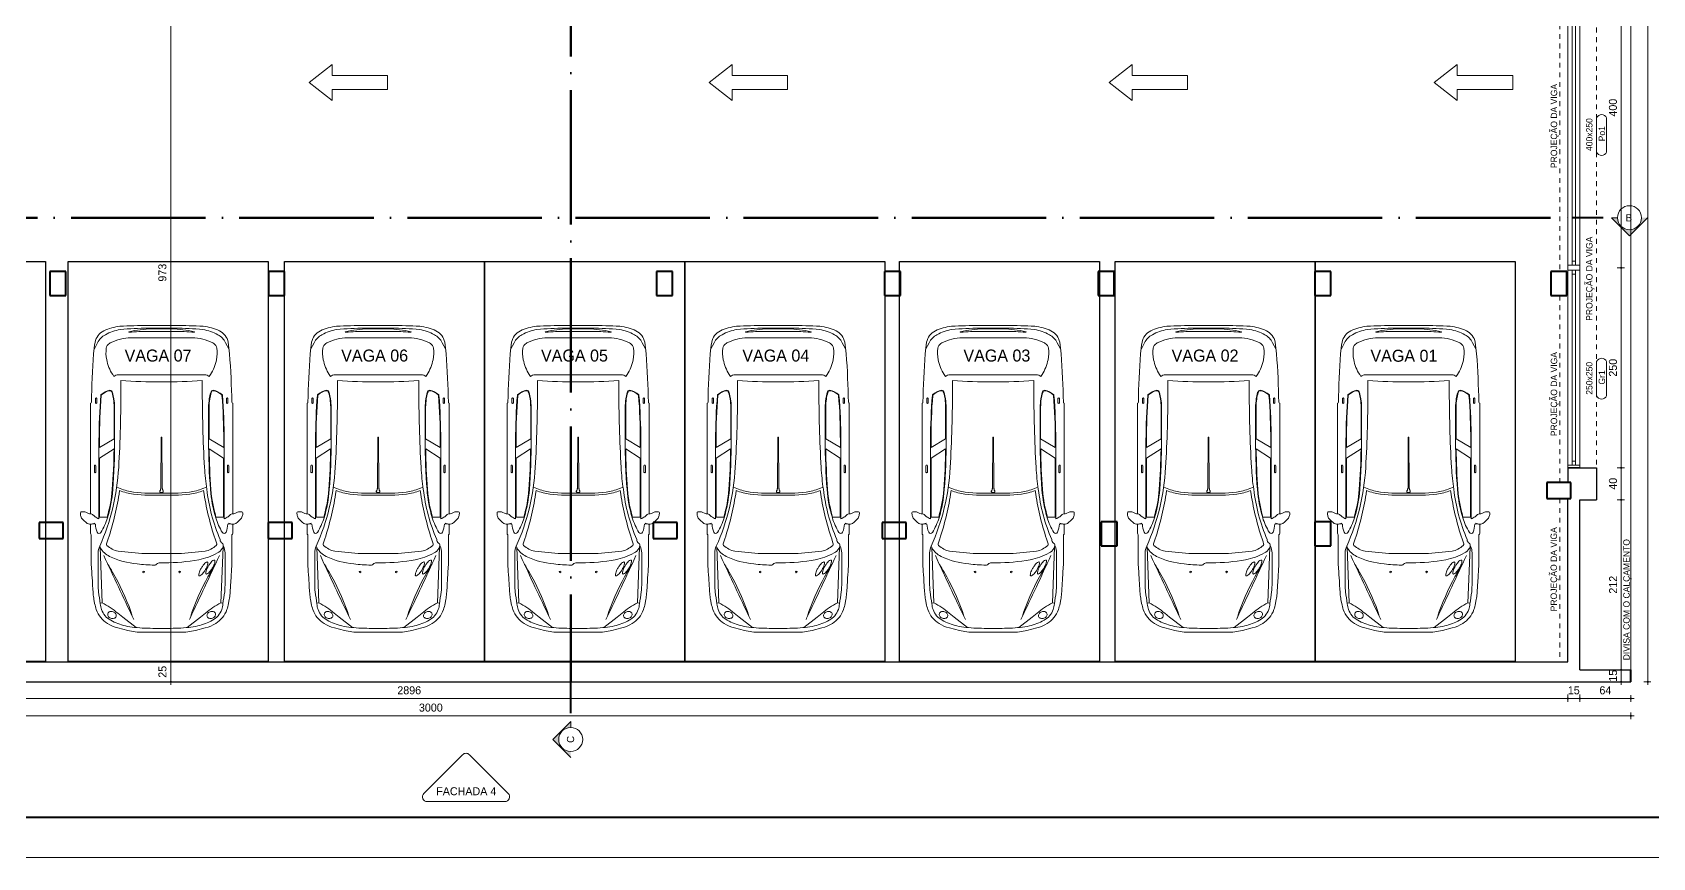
# Model space of a CAD drawing. Header units: millimetres. Extents: x 13204 to 24802, y 21209 to 40694.
# Drawn here: x 14949 to 16974, y 31989 to 33020 of the extents above; entities that cross this region are included whole.
import ezdxf
from ezdxf.enums import TextEntityAlignment as Align

# ---------------------------------------------------------------- set-up
doc = ezdxf.new("R2010")
doc.units = ezdxf.units.MM
for name, pattern in [('ACAD_ISO04W100', [30, 24, -3, 0, -3]), ('ACAD_ISO12W100', [21, 12, -3, 0, -3, 0, -3]), ('CACHE', [0.24, 0.12, -0.12])]:
    doc.linetypes.add(name, pattern=pattern)
for name, color, linetype, lineweight in [('COTAS', 30, 'Continuous', 5), ('ESPECARQ', 2, 'Continuous', 20), ('Esquadrias', 2, 'Continuous', 20), ('Layout', 6, 'Continuous', 15), ('Linha Corte', 7, 'Continuous', 70), ('PAREDE', 1, 'Continuous', 40), ('Paredes', 1, 'Continuous', 40), ('PISO', 5, 'Continuous', 5), ('PROJEÇÃO', 190, 'CACHE', 0), ('TEXTO', 4, 'Continuous', 5), ('Veiculos e pessoas', 245, 'Continuous', 0)]:
    doc.layers.add(name, color=color, linetype=linetype, lineweight=lineweight)
for name, color, linetype in [('EIXO', 1, 'Continuous'), ('HACHURAS', 8, 'Continuous'), ('PISOPEITORIL', 7, 'Continuous')]:
    doc.layers.add(name, color=color, linetype=linetype)
doc.styles.add('LANA', font='stylu.ttf')
doc.styles.add('REGUA60', font='cityb___.ttf', dxfattribs={"width": 1.4})
doc.dimstyles.new('COTA 50', dxfattribs={"dimscale": 0, "dimtxt": 10, "dimasz": 0.5, "dimexe": 1.25, "dimexo": 5, "dimgap": 5, "dimtad": 1, "dimdec": 0, "dimtxsty": 'LANA', "dimblk": 'cota', "dimcen": 2.5, "dimse2": 1, "dimclrd": 256, "dimclre": 256, "dimclrt": 256, "dimaunit": 1, "dimadec": 0, "dimazin": 0, "dimtfac": 1, "dimtdec": 0, "dimtmove": 0, "dimatfit": 3, "dimldrblk": 'DOTSMALL', "dimfxl": 5, "dimfxlon": 1, "dimtzin": 9, "dimlwd": -1, "dimlwe": -1, "dimarcsym": 0})

# ---------------------------------------------------------------- blocks, each defined once
blk = doc.blocks.new('p')
at = {"layer": 'Paredes'}
for p, q in [((0.1, 0.15), (-0.1, 0.15)), ((-0.1, 0.15), (-0.1, -0.15)), ((-0.099, 0.114), (-0.099, 0.114)), ((0.1, -0.15), (0.1, 0.15)), ((-0.1, -0.15), (0.1, -0.15))]:
    blk.add_line(p, q, dxfattribs=at)
blk = doc.blocks.new('P20X30V')
at = {"layer": 'Paredes'}
for p, q in [((0.1, 0.15), (-0.1, 0.15)), ((-0.1, 0.15), (-0.1, -0.15)), ((0.1, -0.15), (0.1, 0.15)), ((-0.1, -0.15), (0.1, -0.15)), ((0.035, -0.15), (0.035, -0.15))]:
    blk.add_line(p, q, dxfattribs=at)
blk = doc.blocks.new('*U67', base_point=(53257.1, 4345.8))
at = {"layer": 'Esquadrias'}
for p, q in [((52860.1, 4345.8), (52857.1, 4345.8)), ((52860.1, 4330.8), (52860.1, 4345.8)), ((53254.1, 4340.3), (52860.1, 4340.3)), ((53254.1, 4336.3), (52860.1, 4336.3)), ((52865.1, 4336.3), (52865.1, 4340.3)), ((53249.1, 4336.3), (53249.1, 4340.3)), ((53254.1, 4345.8), (53257.1, 4345.8)), ((53254.1, 4330.8), (53254.1, 4345.8)), ((52857.1, 4330.8), (52860.1, 4330.8)), ((53257.1, 4330.8), (53254.1, 4330.8))]:
    blk.add_line(p, q, dxfattribs=at)
at = {"layer": 'Esquadrias', "color": 0}
for p, q in [((53254.1, 4345.8), (52860.1, 4345.8)), ((52857.1, 4330.8), (52857.1, 4330.8)), ((53257.1, 4330.8), (52857.1, 4330.8)), ((53257.1, 4330.8), (53257.1, 4330.8))]:
    blk.add_line(p, q, dxfattribs=at)
blk = doc.blocks.new('*U68', base_point=(52439.6, 4330.8))
at = {"layer": 'Esquadrias'}
for p, q in [((52192.6, 4330.8), (52189.6, 4330.8)), ((52189.6, 4315.8), (52192.6, 4315.8)), ((52192.6, 4315.8), (52192.6, 4330.8)), ((52436.6, 4325.3), (52192.6, 4325.3)), ((52436.6, 4321.3), (52192.6, 4321.3)), ((52197.6, 4321.3), (52197.6, 4325.3)), ((52431.6, 4321.3), (52431.6, 4325.3)), ((52436.6, 4330.8), (52439.6, 4330.8)), ((52436.6, 4315.8), (52436.6, 4330.8)), ((52439.6, 4315.8), (52436.6, 4315.8))]:
    blk.add_line(p, q, dxfattribs=at)
at = {"layer": 'Esquadrias', "color": 0}
for p, q in [((52189.6, 4315.8), (52189.6, 4315.8)), ((52439.6, 4315.8), (52189.6, 4315.8)), ((52436.6, 4330.8), (52192.6, 4330.8)), ((52439.6, 4315.8), (52439.6, 4315.8))]:
    blk.add_line(p, q, dxfattribs=at)
blk = doc.blocks.new('Peugeot 206_t')
at = {"layer": 'Veiculos e pessoas', "color": 8}
for points in [[(3835, 1015), (3835, 783, -0.068966), (3813, 592), (3781, 468, -0.08249), (3726, 338, -0.160706), (3553, 198, -0.016622), (3477, 178), (3445, 173, -0.03121), (3372, 161, -0.00992), (3194, 149, 0.004598), (3039, 139, -0.014104), (2957, 135), (2619, 135, -0.206434), (2599, 126), (2484, 126), (2484, 113, -0.153309), (2476, 86, -0.079107), (2408, 16, -0.110295), (2385, 6, -0.092051), (2341, 0, -0.257639), (2329, 10), (2329, 44, -0.107753), (2333, 66), (2351, 100, 0.083497), (2355, 126), (973, 126, 0.359533), (961, 137, -0.014638), (356, 165, -0.0246), (211, 183, -0.243001), (68, 292, -0.08579), (12, 494, -0.009439), (0, 845), (0, 1015), (0, 1184, -0.009439), (12, 1535, -0.08579), (68, 1737, -0.243001), (211, 1846, -0.0246), (356, 1864, -0.014638), (961, 1892, 0.359533), (973, 1903), (2355, 1903, 0.083497), (2351, 1929), (2333, 1963, -0.107753), (2329, 1985), (2329, 2019, -0.257639), (2341, 2029, -0.092051), (2385, 2023, -0.110295), (2408, 2014, -0.079107), (2476, 1943, -0.153309), (2484, 1916), (2484, 1903), (2599, 1903, -0.206434), (2619, 1894), (2957, 1894, -0.014104), (3039, 1891, 0.004598), (3194, 1880, -0.00992), (3372, 1868, -0.03121), (3445, 1856), (3477, 1851, -0.016622), (3553, 1831, -0.160706), (3726, 1691, -0.08249), (3781, 1562), (3813, 1437, -0.068966), (3835, 1247)], [(915, 1842, 1), (915, 1825), (967, 1825, 1.000593), (967, 1842)], [(1833, 1854), (1754, 1854, 1), (1754, 1837), (1833, 1837, 1.000593)], [(2484, 1903, -0.138412), (2470, 1850, 0.138412)], [(156, 1015), (156, 632, 0.058222), (172, 501, 0.061807), (219, 373, 0.120658), (252, 336, 0.121137), (285, 323, 0.081799), (429, 328, 0.093676), (615, 403), (638, 418, -0.181036), (617, 475), (617, 1015), (617, 1554, -0.181036), (638, 1611), (615, 1626, 0.093676), (429, 1701, 0.081799), (285, 1706, 0.121137), (252, 1693, 0.120658), (219, 1656, 0.061807), (172, 1529, 0.058222), (156, 1397)], [(873, 1769, 0.19445), (868, 1766, 0.136059), (817, 1660, 0.272019), (823, 1644, 0.10304), (842, 1634, 0.03003), (920, 1616, 0.038968), (1024, 1608), (1417, 1608), (1527, 1791), (1437, 1791, 0.020123)], [(1544, 1609, 0.015707), (2053, 1631, 0.053543), (2395, 1695), (2395, 1790), (1660, 1790)], [(3588, 1678, 0.105488), (3578, 1661, 0.087567), (3575, 1642, 0.078075), (3579, 1621, 0.078075), (3590, 1601, 0.087567), (3604, 1588, 0.105488), (3622, 1582, 0.122953), (3638, 1583, 0.122953), (3652, 1592, 0.105488), (3661, 1609, 0.087567), (3664, 1628, 0.078075), (3660, 1649, 0.078075), (3649, 1669, 0.087567), (3635, 1682, 0.105488), (3617, 1688, 0.122953), (3601, 1687, 0.122953)], [(76, 1172, -0.018475), (86, 1422, 0.927741), (80, 1423, 0.048784), (43, 1137), (43, 1015), (43, 892, 0.048784), (80, 606, 0.927741), (86, 607, -0.018475), (76, 857), (76, 1015)], [(2036, 1022, -0.043449), (2038, 1024, -0.070964), (2046, 1027, -0.057264), (2055, 1028), (2060, 1028, -0.044747), (2062, 1031, -0.106488), (2068, 1037, -0.130346), (2074, 1038, -0.130346), (2080, 1037, -0.106488), (2085, 1031, -0.084162), (2089, 1024, -0.073162), (2090, 1015, -0.073162), (2089, 1006, -0.084162), (2085, 999, -0.106488), (2080, 994, -0.130346), (2074, 993, -0.130346), (2068, 994, -0.106488), (2062, 999, -0.025536), (2061, 1001), (2055, 1001, -0.057264), (2046, 1002, -0.070964), (2038, 1005, -0.043449), (2036, 1007), (1396, 1010), (1396, 1019)], [(1437, 238, -0.020123), (873, 260, -0.19445), (868, 263, -0.136059), (817, 369, -0.272019), (823, 385, -0.10304), (842, 395, -0.03003), (920, 413, -0.038968), (1024, 421), (1417, 421), (1527, 238)], [(1544, 420, -0.015707), (2053, 398, -0.053543), (2395, 335), (2395, 240), (1660, 240)], [(3034, 381, 0.02827), (3068, 404, 0.038638), (3091, 425, 0.079428), (3107, 447, 0.251677), (3106, 457, 0.251677), (3098, 461, 0.079428), (3071, 458, 0.038638), (3042, 448, 0.02827), (3006, 428, 0.02827), (2972, 405, 0.038638), (2949, 385, 0.079428), (2934, 362, 0.251677), (2934, 353, 0.251677), (2942, 348, 0.079428), (2969, 351, 0.038638), (2998, 362, 0.02827)], [(3122, 550, 0.079428), (3095, 546, 0.038638), (3066, 536, 0.02827), (3030, 516, 0.02827), (2996, 493, 0.038638), (2973, 473, 0.079428), (2958, 450, 0.251677), (2958, 441, 0.251677), (2966, 436, 0.079428), (2993, 440, 0.038638), (3022, 450, 0.02827), (3058, 469, 0.02827), (3092, 493, 0.038638), (3115, 513, 0.079428), (3130, 536, 0.251677), (3130, 545, 0.251677)], [(3617, 341, 0.105488), (3635, 347, 0.087567), (3649, 360, 0.078075), (3660, 380, 0.078075), (3664, 401, 0.087567), (3661, 420, 0.105488), (3652, 437, 0.122953), (3638, 446, 0.122953), (3622, 447, 0.105488), (3604, 441, 0.087567), (3590, 428, 0.078075), (3579, 408, 0.078075), (3575, 387, 0.087567), (3578, 368, 0.105488), (3588, 351, 0.122953), (3601, 342, 0.122953)], [(967, 187, 1.000593), (967, 204), (915, 204, 1), (915, 187)], [(1833, 175, 1.000593), (1833, 192), (1754, 192, 1), (1754, 175)]]:
    blk.add_lwpolyline(points, format="xyb", close=True, dxfattribs=at)
for points in [[(35, 1183, -0.025669), (53, 1531, -0.089805), (117, 1717, -0.171161), (217, 1814), (301, 1859)], [(2355, 1903), (2356, 1896, 0.134154), (2363, 1877), (2384, 1855, -0.053047), (2391, 1846, -0.069977), (2417, 1797), (1437, 1797, 0.020123), (872, 1774, 0.19445), (864, 1770, 0.136059), (811, 1661, 0.272019), (819, 1640, 0.10304), (841, 1628, 0.03003), (919, 1611, 0.038971), (1024, 1602), (1440, 1602, 0.018912), (2053, 1625, 0.054776), (2405, 1691, 0.064287), (2588, 1774, 0.609791), (2585, 1820, 0.090545), (2484, 1842), (2482, 1880)], [(2761, 241, 0.11719), (2843, 221), (3249, 221, -0.001256), (3330, 226, -0.007749), (3480, 248, 0.039671), (3551, 263, 0.181632), (3685, 378, 0.066062), (3756, 562, 0.037571), (3775, 676, 0.021986), (3787, 936), (3787, 1015), (3787, 1093, 0.021986), (3775, 1353, 0.037571), (3756, 1467, 0.066062), (3685, 1651, 0.181632), (3551, 1766, 0.039671), (3480, 1781, -0.007749), (3330, 1803, -0.001256), (3249, 1808), (2843, 1808, 0.11719), (2761, 1788), (2783, 1777, -0.156271), (2887, 1666, -0.087452), (2982, 1319, -0.012514), (2997, 1106, -0.192447), (2991, 1087, 0.085905), (2967, 1046), (2967, 976, -0.044197), (2929, 551, -0.084683), (2844, 316, -0.113887), (2790, 256, -0.186538), (2744, 245, -0.21478), (2722, 259, 0.251145), (2678, 282, 0.073358), (2046, 450, 0.023957), (1777, 478, 0.014698), (771, 506), (689, 506, 0.018043), (707, 1007), (707, 1015), (707, 1022, 0.018043), (689, 1523), (771, 1523, 0.014698), (1777, 1551, 0.09029), (2761, 1788)], [(2064, 490, 0.057587), (2108, 662), (2122, 805), (2122, 1015), (2122, 1224), (2108, 1367, 0.057587), (2064, 1539), (2110, 1546, 0.044637), (2706, 1695), (2729, 1703, -0.299124), (2750, 1697, -0.117914), (2824, 1558), (2850, 1263), (2850, 1015), (2850, 766), (2824, 471, -0.117914), (2750, 332, -0.299124), (2729, 326), (2706, 334, 0.044637), (2110, 483), (2064, 490)], [(3676, 1362), (3659, 1370, 0.002273), (2876, 1737)], [(2987, 1685, 0.005072), (3084, 1628, 0.045863), (3576, 1398), (3636, 1381)], [(3466, 1756, 0.045576), (3597, 1563), (3648, 1501), (3777, 1334)], [(2022, 1575), (2040, 1531, -0.055312), (2083, 1364), (2096, 1223), (2096, 1015), (2096, 806), (2083, 665, -0.055312), (2040, 498), (2022, 454)], [(35, 846, 0.025669), (53, 498, 0.089805), (117, 312, 0.171161), (217, 215), (301, 170)], [(2876, 292, 0.002273), (3659, 659), (3676, 667)], [(3636, 648), (3576, 631, 0.045863), (3084, 401, 0.005072), (2987, 344)], [(3777, 695), (3648, 528), (3597, 466, 0.045576), (3466, 273)], [(2355, 126), (2356, 133, -0.134154), (2363, 152), (2384, 174, 0.053047), (2391, 183, 0.069977), (2417, 232), (1437, 232, -0.020123), (872, 255, -0.19445), (864, 259, -0.136059), (811, 368, -0.272019), (819, 390, -0.10304), (841, 401, -0.03003), (919, 418, -0.038971), (1024, 427), (1440, 427, -0.018912), (2053, 404, -0.054776), (2405, 338, -0.064287), (2588, 255, -0.609791), (2585, 209, -0.090545), (2484, 187), (2482, 149)], [(2484, 126, 0.138412), (2470, 179)]]:
    blk.add_lwpolyline(points, format="xyb", dxfattribs=at)
for points in [[(2772, 1782), (3466, 1756), (3470, 1783)], [(35, 1184), (35, 1107), (35, 1015), (35, 845)], [(2772, 247), (3466, 273), (3470, 246)]]:
    blk.add_lwpolyline(points, dxfattribs=at)
for centre in [(3082, 1240), (3082, 789)]:
    blk.add_circle(centre, 10.3, dxfattribs=at)
blk = doc.blocks.new('INDESQ2')
at = {"color": 0, "linetype": 'ByBlock'}
for p, q in [((4.32, 2.96), (-4.32, 2.96)), ((-4.32, 0.44), (4.32, 0.44))]:
    blk.add_line(p, q, dxfattribs=at)
at = {"color": 0}
for centre, start, end in [((-3.67, 1.7), 117.3654, 242.6346), ((3.67, 1.7), 297.3654, 62.6346)]:
    blk.add_arc(centre, 1.42, start, end, dxfattribs=at)
at = {"style": 'REGUA60', "width": 1.4, "flags": 9}
blk.add_attdef('LOCAL', text='', height=1.5, dxfattribs=at).set_placement((-0.08, -4.35), align=Align.CENTER)
at = {"layer": 'ESPECARQ', "color": 0, "style": 'REGUA60'}
for tag, width, p in [('COD', 1.1, (-0.08, 0.95)), ('DIM', 1.4, (-0.08, -2.17))]:
    blk.add_attdef(tag, text='', height=1.5, dxfattribs=dict(at, width=width)).set_placement(p, align=Align.CENTER)
blk = doc.blocks.new('Setaxr01')
at = {"layer": 'PISO'}
for p, q in [((1962.5, 0), (1387.5, 450)), ((1387.5, 450), (1387.5, 175)), ((1387.5, 175), (0, 175)), ((0, 175), (0, -175)), ((1962.5, 0), (1387.5, -450)), ((1387.5, -175), (0, -175)), ((1387.5, -450), (1387.5, -175))]:
    blk.add_line(p, q, dxfattribs=at)
blk = doc.blocks.new('cota')
at = {"layer": 'COTAS'}
blk.add_hatch(color=256, dxfattribs=at).paths.add_polyline_path([(-1.6, 0, 1), (1.6, 0, 1)])
for points in [[(-1.6, 0), (-8, 0)], [(0, 1.6), (0, 8)], [(8, 0), (1.6, 0)], [(0, -8), (0, -1.6)]]:
    blk.add_lwpolyline(points, dxfattribs=at)
blk.add_circle((0, 0), 1.6, dxfattribs=at)
blk = doc.blocks.new('*D369')
at = {"layer": 'COTAS', "transparency": 16777216}
for p, q in [((15122.3, 32208.9), (15122.3, 32232.9)), ((15122.3, 32208.4), (15123.5, 32208.4))]:
    blk.add_line(p, q, dxfattribs=at)
at = {"layer": 'Defpoints', "color": 0, "transparency": 16777216}
for p in [(15122.3, 32233.4), (15122.3, 32233.4), (15122.3, 32208.4)]:
    blk.add_point(p, dxfattribs=at)
at = {"layer": 'COTAS', "transparency": 16777216, "xscale": 0.5, "yscale": 0.5, "zscale": 0.5}
for p, rotation in [((15122.3, 32233.4), 90), ((15122.3, 32208.4), 270)]:
    blk.add_blockref('cota', p, dxfattribs=dict(at, rotation=rotation))
at = {"layer": 'COTAS', "transparency": 16777216, "insert": (15112, 32220.9), "char_height": 10, "attachment_point": 5, "rotation": 90, "style": 'LANA'}
blk.add_mtext('25', dxfattribs=at)
blk = doc.blocks.new('_DotSmall')
at = {"layer": 'PAREDE', "color": 0, "const_width": 0.5}
blk.add_lwpolyline([(-0.0625, 0, 1), (0.0625, 0, 1)], format="xyb", close=True, dxfattribs=at)
blk = doc.blocks.new('*D370')
at = {"layer": 'COTAS', "transparency": 16777216}
for p, q in [((15122.3, 32233.9), (15122.3, 33205.4)), ((15122.3, 32233.4), (15123.5, 32233.4))]:
    blk.add_line(p, q, dxfattribs=at)
at = {"layer": 'Defpoints', "color": 0, "transparency": 16777216}
for p in [(15122.3, 33205.9), (15194.3, 33205.9), (15122.3, 32233.4)]:
    blk.add_point(p, dxfattribs=at)
at = {"layer": 'COTAS', "transparency": 16777216, "xscale": 0.5, "yscale": 0.5, "zscale": 0.5}
for p, rotation in [((15122.3, 33205.9), 90), ((15122.3, 32233.4), 270)]:
    blk.add_blockref('cota', p, dxfattribs=dict(at, rotation=rotation))
at = {"layer": 'COTAS', "transparency": 16777216, "insert": (15111.9, 32719.7), "char_height": 10, "attachment_point": 5, "rotation": 90, "style": 'LANA'}
blk.add_mtext('973', dxfattribs=at)
blk = doc.blocks.new('*D392')
at = {"layer": 'COTAS', "transparency": 16777216}
for p, q in [((16930.2, 33125.9), (16936.4, 33125.9)), ((16935.2, 33125.4), (16935.2, 32726.4))]:
    blk.add_line(p, q, dxfattribs=at)
at = {"layer": 'Defpoints', "color": 0, "transparency": 16777216}
for p in [(16901.4, 33125.9), (16883.4, 32725.9), (16935.2, 32725.9)]:
    blk.add_point(p, dxfattribs=at)
at = {"layer": 'COTAS', "transparency": 16777216, "xscale": 0.5, "yscale": 0.5, "zscale": 0.5}
for p, rotation in [((16935.2, 33125.9), 90), ((16935.2, 32725.9), 270)]:
    blk.add_blockref('cota', p, dxfattribs=dict(at, rotation=rotation))
at = {"layer": 'COTAS', "transparency": 16777216, "insert": (16924.9, 32925.9), "char_height": 10, "attachment_point": 5, "rotation": 90, "style": 'LANA'}
blk.add_mtext('400', dxfattribs=at)
blk = doc.blocks.new('*D393')
at = {"layer": 'COTAS', "transparency": 16777216}
for p, q in [((16930.2, 32725.9), (16936.4, 32725.9)), ((16935.2, 32725.4), (16935.2, 32476.4))]:
    blk.add_line(p, q, dxfattribs=at)
at = {"layer": 'Defpoints', "color": 0, "transparency": 16777216}
for p in [(16883.4, 32725.9), (16904.4, 32475.9), (16935.2, 32475.9)]:
    blk.add_point(p, dxfattribs=at)
at = {"layer": 'COTAS', "transparency": 16777216, "xscale": 0.5, "yscale": 0.5, "zscale": 0.5}
for p, rotation in [((16935.2, 32725.9), 90), ((16935.2, 32475.9), 270)]:
    blk.add_blockref('cota', p, dxfattribs=dict(at, rotation=rotation))
at = {"layer": 'COTAS', "transparency": 16777216, "insert": (16924.9, 32600.9), "char_height": 10, "attachment_point": 5, "rotation": 90, "style": 'LANA'}
blk.add_mtext('250', dxfattribs=at)
blk = doc.blocks.new('*D394')
at = {"layer": 'COTAS', "transparency": 16777216}
for p, q in [((16930.2, 32475.9), (16936.4, 32475.9)), ((16935.2, 32475.4), (16935.2, 32436.4))]:
    blk.add_line(p, q, dxfattribs=at)
at = {"layer": 'Defpoints', "color": 0, "transparency": 16777216}
for p in [(16904.4, 32475.9), (16904.4, 32435.9), (16935.2, 32435.9)]:
    blk.add_point(p, dxfattribs=at)
at = {"layer": 'COTAS', "transparency": 16777216, "xscale": 0.5, "yscale": 0.5, "zscale": 0.5}
for p, rotation in [((16935.2, 32475.9), 90), ((16935.2, 32435.9), 270)]:
    blk.add_blockref('cota', p, dxfattribs=dict(at, rotation=rotation))
at = {"layer": 'COTAS', "transparency": 16777216, "insert": (16924.9, 32455.9), "char_height": 10, "attachment_point": 5, "rotation": 90, "style": 'LANA'}
blk.add_mtext('40', dxfattribs=at)
blk = doc.blocks.new('*D395')
at = {"layer": 'COTAS', "transparency": 16777216}
for p, q in [((16930.2, 32435.9), (16936.4, 32435.9)), ((16935.2, 32435.4), (16935.2, 32223.9))]:
    blk.add_line(p, q, dxfattribs=at)
at = {"layer": 'Defpoints', "color": 0, "transparency": 16777216}
for p in [(16904.4, 32435.9), (16883.4, 32223.4), (16935.2, 32223.4)]:
    blk.add_point(p, dxfattribs=at)
at = {"layer": 'COTAS', "transparency": 16777216, "xscale": 0.5, "yscale": 0.5, "zscale": 0.5}
for p, rotation in [((16935.2, 32435.9), 90), ((16935.2, 32223.4), 270)]:
    blk.add_blockref('cota', p, dxfattribs=dict(at, rotation=rotation))
at = {"layer": 'COTAS', "transparency": 16777216, "insert": (16925.1, 32329.7), "char_height": 10, "attachment_point": 5, "rotation": 90, "style": 'LANA'}
blk.add_mtext('212', dxfattribs=at)
blk = doc.blocks.new('*D396')
at = {"layer": 'COTAS', "transparency": 16777216}
for p, q in [((16930.2, 32223.4), (16936.4, 32223.4)), ((16935.2, 32222.9), (16935.2, 32208.9))]:
    blk.add_line(p, q, dxfattribs=at)
at = {"layer": 'Defpoints', "color": 0, "transparency": 16777216}
for p in [(16883.4, 32223.4), (16935.2, 32208.4), (16935.2, 32208.4)]:
    blk.add_point(p, dxfattribs=at)
at = {"layer": 'COTAS', "transparency": 16777216, "xscale": 0.5, "yscale": 0.5, "zscale": 0.5}
for p, rotation in [((16935.2, 32223.4), 90), ((16935.2, 32208.4), 270)]:
    blk.add_blockref('cota', p, dxfattribs=dict(at, rotation=rotation))
at = {"layer": 'COTAS', "transparency": 16777216, "insert": (16925, 32215.9), "char_height": 10, "attachment_point": 5, "rotation": 90, "style": 'LANA'}
blk.add_mtext('15', dxfattribs=at)
blk = doc.blocks.new('*D403')
at = {"layer": 'COTAS', "transparency": 16777216}
for p, q in [((13972.4, 32192.5), (13972.4, 32186.2)), ((13972.9, 32187.5), (16867.9, 32187.5))]:
    blk.add_line(p, q, dxfattribs=at)
at = {"layer": 'Defpoints', "color": 0, "transparency": 16777216}
for p in [(13972.4, 32233.4), (16868.4, 32233.4), (16868.4, 32187.5)]:
    blk.add_point(p, dxfattribs=at)
at = {"layer": 'COTAS', "transparency": 16777216, "xscale": 0.5, "yscale": 0.5, "zscale": 0.5, "rotation": 180}
blk.add_blockref('cota', (13972.4, 32187.5), dxfattribs=at)
at = {"layer": 'COTAS', "transparency": 16777216, "xscale": 0.5, "yscale": 0.5, "zscale": 0.5}
blk.add_blockref('cota', (16868.4, 32187.5), dxfattribs=at)
at = {"layer": 'COTAS', "transparency": 16777216, "insert": (15420.4, 32197.7), "char_height": 10, "attachment_point": 5, "style": 'LANA'}
blk.add_mtext('2896', dxfattribs=at)
blk = doc.blocks.new('*D404')
at = {"layer": 'COTAS', "transparency": 16777216}
for p, q in [((16868.4, 32192.5), (16868.4, 32186.2)), ((16868.9, 32187.5), (16882.9, 32187.5))]:
    blk.add_line(p, q, dxfattribs=at)
at = {"layer": 'Defpoints', "color": 0, "transparency": 16777216}
for p in [(16868.4, 32233.4), (16883.4, 32223.4), (16883.4, 32187.5)]:
    blk.add_point(p, dxfattribs=at)
at = {"layer": 'COTAS', "transparency": 16777216, "xscale": 0.5, "yscale": 0.5, "zscale": 0.5, "rotation": 180}
blk.add_blockref('cota', (16868.4, 32187.5), dxfattribs=at)
at = {"layer": 'COTAS', "transparency": 16777216, "xscale": 0.5, "yscale": 0.5, "zscale": 0.5}
blk.add_blockref('cota', (16883.4, 32187.5), dxfattribs=at)
at = {"layer": 'COTAS', "transparency": 16777216, "insert": (16875.9, 32197.7), "char_height": 10, "attachment_point": 5, "style": 'LANA'}
blk.add_mtext('15', dxfattribs=at)
blk = doc.blocks.new('*D405')
at = {"layer": 'COTAS', "transparency": 16777216}
for p, q in [((16883.4, 32192.5), (16883.4, 32186.2)), ((16883.9, 32187.5), (16946.9, 32187.5))]:
    blk.add_line(p, q, dxfattribs=at)
at = {"layer": 'Defpoints', "color": 0, "transparency": 16777216}
for p in [(16883.4, 32223.4), (16947.4, 32208.4), (16947.4, 32187.5)]:
    blk.add_point(p, dxfattribs=at)
at = {"layer": 'COTAS', "transparency": 16777216, "xscale": 0.5, "yscale": 0.5, "zscale": 0.5, "rotation": 180}
blk.add_blockref('cota', (16883.4, 32187.5), dxfattribs=at)
at = {"layer": 'COTAS', "transparency": 16777216, "xscale": 0.5, "yscale": 0.5, "zscale": 0.5}
blk.add_blockref('cota', (16947.4, 32187.5), dxfattribs=at)
at = {"layer": 'COTAS', "transparency": 16777216, "insert": (16915.4, 32197.7), "char_height": 10, "attachment_point": 5, "style": 'LANA'}
blk.add_mtext('64', dxfattribs=at)
blk = doc.blocks.new('*D406')
at = {"layer": 'COTAS', "transparency": 16777216}
for p, q in [((13947.4, 32170.9), (13947.4, 32164.7)), ((13947.9, 32165.9), (16946.9, 32165.9))]:
    blk.add_line(p, q, dxfattribs=at)
at = {"layer": 'Defpoints', "color": 0, "transparency": 16777216}
for p in [(13947.4, 32208.4), (16947.4, 32208.4), (16947.4, 32165.9)]:
    blk.add_point(p, dxfattribs=at)
at = {"layer": 'COTAS', "transparency": 16777216, "xscale": 0.5, "yscale": 0.5, "zscale": 0.5, "rotation": 180}
blk.add_blockref('cota', (13947.4, 32165.9), dxfattribs=at)
at = {"layer": 'COTAS', "transparency": 16777216, "xscale": 0.5, "yscale": 0.5, "zscale": 0.5}
blk.add_blockref('cota', (16947.4, 32165.9), dxfattribs=at)
at = {"layer": 'COTAS', "transparency": 16777216, "insert": (15447.4, 32176.1), "char_height": 10, "attachment_point": 5, "style": 'LANA'}
blk.add_mtext('3000', dxfattribs=at)
blk = doc.blocks.new('*D407')
at = {"layer": 'COTAS', "transparency": 16777216}
for p, q in [((16968.4, 32208.9), (16968.4, 34207.9)), ((16963.4, 32208.4), (16969.6, 32208.4))]:
    blk.add_line(p, q, dxfattribs=at)
at = {"layer": 'Defpoints', "color": 0, "transparency": 16777216}
for p in [(16947.4, 34208.4), (16968.4, 34208.4), (16947.4, 32208.4)]:
    blk.add_point(p, dxfattribs=at)
at = {"layer": 'COTAS', "transparency": 16777216, "xscale": 0.5, "yscale": 0.5, "zscale": 0.5}
for p, rotation in [((16968.4, 34208.4), 90), ((16968.4, 32208.4), 270)]:
    blk.add_blockref('cota', p, dxfattribs=dict(at, rotation=rotation))
at = {"layer": 'COTAS', "transparency": 16777216, "insert": (16958.2, 33208.4), "char_height": 10, "attachment_point": 5, "rotation": 90, "style": 'LANA'}
blk.add_mtext('2000', dxfattribs=at)

msp = doc.modelspace()

# ---------------------------------------------------------------- hatches: boundary and pattern name
at = {"layer": 'TEXTO'}
for points in [[(16960.52, 32788.41), (16968.02, 32788.41), (16945.52, 32765.91), (16923.02, 32788.41), (16930.52, 32788.41, 1)], [(15622.23, 32121.31), (15622.23, 32113.81), (15599.73, 32136.31), (15622.23, 32158.81), (15622.23, 32151.31, 1)]]:
    msp.add_hatch(color=256, dxfattribs=at).paths.add_polyline_path(points)

# ---------------------------------------------------------------- linework, layer by layer
at = {"layer": 'EIXO', "color": 1}
for p, q in [((16868.4, 32475.94), (16904.4, 32475.94)), ((16868.4, 32475.94), (16868.4, 32457.44)), ((16883.4, 32475.94), (16868.4, 32475.94)), ((16904.4, 32475.94), (16904.4, 32435.94)), ((16883.4, 32223.44), (16883.4, 32435.94)), ((16883.4, 32435.94), (16904.4, 32435.94))]:
    msp.add_line(p, q, dxfattribs=at)
for points in [[(16947.4, 34193.44), (16947.4, 34208.44), (13947.4, 34208.44), (13947.4, 32208.44), (16947.4, 32208.44), (16947.4, 32223.44)], [(14022.4, 33963.94), (13972.4, 33963.94), (13972.4, 32233.44), (16868.4, 32233.44), (16868.4, 32233.44)], [(16868.4, 32233.44), (16868.4, 32233.44), (16868.4, 32437.44)], [(16883.4, 32223.44), (16947.4, 32223.44)]]:
    msp.add_lwpolyline(points, dxfattribs=at)
at = {"layer": 'HACHURAS'}
for points in [[(14715.95, 32233.68), (14715.95, 32733.68), (14965.95, 32733.68), (14965.95, 32233.68)], [(14994.01, 32233.68), (14994.01, 32733.68), (15244.01, 32733.68), (15244.01, 32233.68)], [(15264.69, 32233.68), (15264.69, 32733.68), (15514.69, 32733.68), (15514.69, 32233.68)], [(15514.69, 32233.68), (15514.69, 32733.68), (15764.69, 32733.68), (15764.69, 32233.68)], [(15764.69, 32233.68), (15764.69, 32733.68), (16014.69, 32733.68), (16014.69, 32233.68)], [(16033.32, 32233.68), (16033.32, 32733.68), (16283.32, 32733.68), (16283.32, 32233.68)], [(16302.58, 32233.68), (16302.58, 32733.68), (16552.58, 32733.68), (16552.58, 32233.68)], [(16552.58, 32233.68), (16552.58, 32733.68), (16802.58, 32733.68), (16802.58, 32233.68)]]:
    msp.add_lwpolyline(points, close=True, dxfattribs=at)
at = {"layer": 'Linha Corte', "linetype": 'ACAD_ISO04W100', "ltscale": 7}
for p, q in [((15622.23, 34208.44), (15622.23, 32208.44)), ((13947.4, 32788.41), (16873.4, 32788.41))]:
    msp.add_line(p, q, dxfattribs=at)
at = {"layer": 'PAREDE'}
msp.add_line((16947.4, 32208.44), (16947.4, 32223.44), dxfattribs=at)
at = {"layer": 'Paredes'}
msp.add_line((21256.85, 32038.68), (13751.76, 32038.68), dxfattribs=at)
at = {"layer": 'PISO'}
msp.add_line((16947.4, 34193.44), (16947.4, 32223.44), dxfattribs=at)
at = {"layer": 'PROJEÇÃO', "ltscale": 50}
for p, q in [((16904.4, 33205.94), (16904.4, 32475.94)), ((16858.4, 33125.94), (16858.4, 32721.03)), ((16858.4, 32691.03), (16858.4, 32457.44)), ((16858.4, 32437.44), (16858.4, 32233.44))]:
    msp.add_line(p, q, dxfattribs=at)
at = {"layer": 'TEXTO'}
for p, q in [((16923.02, 32788.41), (16945.52, 32765.91)), ((16930.52, 32788.41), (16923.02, 32788.41)), ((16968.02, 32788.41), (16945.52, 32765.91)), ((15622.23, 32158.81), (15599.73, 32136.31)), ((15622.23, 32151.31), (15622.23, 32158.81)), ((15622.23, 32113.81), (15599.73, 32136.31)), ((21305.52, 31988.7), (13703.08, 31988.7))]:
    msp.add_line(p, q, dxfattribs=at)
at = {"layer": 'TEXTO', "linetype": 'ACAD_ISO12W100', "ltscale": 0.15, "const_width": 2.5}
for points in [[(16913.01, 32788.41), (16873.4, 32788.41)], [(15622.23, 32168.83), (15622.23, 32208.44)]]:
    msp.add_lwpolyline(points, dxfattribs=at)
at = {"layer": 'TEXTO'}
msp.add_lwpolyline([(15442.93, 32058.66, -0.6681786), (15438.71, 32068.84), (15487.17, 32117.3, -0.4142136), (15495.6, 32117.3), (15544.06, 32068.84, -0.6681786), (15539.84, 32058.66)], format="xyb", close=True, dxfattribs=at)
for centre in [(16945.52, 32788.41), (15622.23, 32136.31)]:
    msp.add_circle(centre, 15, dxfattribs=at)
for points in [[(16923.02, 32788.41), (16923.02, 32788.41), (16923.02, 32788.41), (16945.52, 32765.91)], [(15622.23, 32158.81), (15622.23, 32158.81), (15622.23, 32158.81), (15599.73, 32136.31)]]:
    msp.add_solid(points, dxfattribs=at)

# ---------------------------------------------------------------- block references
at = {"layer": 'Esquadrias', "color": 5, "yscale": -1}
for name, p, rotation in [('*U67', (16868.4, 32725.94), 270), ('*U68', (16883.4, 32725.94), 90)]:
    msp.add_blockref(name, p, dxfattribs=dict(at, rotation=rotation))
at = {"layer": 'Layout', "color": 8, "xscale": 0.0499999999992724, "yscale": 0.0499999999992724, "zscale": 0.0499999999992724, "rotation": 180}
for p in [(15393.27, 32957.55), (15893.27, 32957.55), (16393.27, 32957.55), (16799.73, 32957.55)]:
    msp.add_blockref('Setaxr01', p, dxfattribs=at)
at = {"layer": 'PISOPEITORIL', "xscale": 100, "yscale": 100, "zscale": 100}
for name, p in [('p', (14981.19, 32706.03)), ('p', (15254.66, 32706.03)), ('p', (15739.64, 32706.03)), ('p', (16024.47, 32706.03)), ('p', (16291.57, 32706.03)), ('p', (16562.07, 32706.03)), ('p', (16857.25, 32706.03)), ('P20X30V', (16295.35, 32393.44)), ('p', (16562.07, 32393.4))]:
    msp.add_blockref(name, p, dxfattribs=at)
at = {"layer": 'PISOPEITORIL', "xscale": 100, "yscale": 100, "zscale": 100, "rotation": 90}
for p in [(16857.35, 32447.44), (14972.9, 32397.44), (15258.9, 32397.44), (15740.35, 32397.44), (16026.35, 32397.44)]:
    msp.add_blockref('P20X30V', p, dxfattribs=at)
at = {"layer": 'TEXTO'}
ref = msp.add_blockref('INDESQ2', (16902.21, 32891.77), dxfattribs=dict(at, xscale=4.999999999999704, yscale=4.999999999999704, zscale=4.999999999999704, rotation=269.9933850202379))
ref.add_attrib('COD', 'Po1', dxfattribs={"layer": 'ESPECARQ', "color": 0, "height": 8, "rotation": 89.99339, "style": 'LANA'}).set_placement((16914.99, 32893.36), align=Align.CENTER)
ref.add_attrib('DIM', '400x250', dxfattribs={"layer": 'ESPECARQ', "color": 0, "height": 8, "rotation": 89.99339, "style": 'LANA'}).set_placement((16899.26, 32892.25), align=Align.CENTER)
ref = msp.add_blockref('INDESQ2', (16902.21, 32587.22), dxfattribs=dict(at, xscale=4.999999999999704, yscale=4.999999999999704, zscale=4.999999999999704, rotation=269.9933850202379))
ref.add_attrib('COD', 'Gr1', dxfattribs={"layer": 'ESPECARQ', "color": 0, "height": 8, "rotation": 89.99339, "style": 'LANA'}).set_placement((16914.99, 32588.81), align=Align.CENTER)
ref.add_attrib('DIM', '250x250', dxfattribs={"layer": 'ESPECARQ', "color": 0, "height": 8, "rotation": 89.99339, "style": 'LANA'}).set_placement((16899.26, 32587.7), align=Align.CENTER)
at = {"layer": 'Veiculos e pessoas', "color": 8, "xscale": -0.09999999999854481, "yscale": 0.09999999999854481, "zscale": 0.1, "rotation": 90}
for p in [(15212.35, 32653.85), (15483.03, 32653.85), (15733.03, 32653.85), (15983.03, 32653.85), (16251.66, 32653.85), (16520.92, 32653.85), (16770.92, 32653.85)]:
    msp.add_blockref('Peugeot 206_t', p, dxfattribs=at)

# ---------------------------------------------------------------- texts
at = {"layer": 'TEXTO', "style": 'LANA'}
msp.add_text('B', height=9, dxfattribs=at).set_placement((16940.76, 32783.8))
msp.add_text('C', height=9, rotation=90, dxfattribs=at).set_placement((15626.51, 32132.1))
at = {"layer": 'TEXTO', "char_height": 8, "width": 216.4587, "attachment_point": 5, "rotation": 90, "style": 'LANA'}
for s, insert in [('PROJEÇÃO DA VIGA', (16852.38, 32902.98)), ('PROJEÇÃO DA VIGA', (16896.53, 32712.16)), ('PROJEÇÃO DA VIGA', (16852.38, 32567.97)), ('PROJEÇÃO DA VIGA', (16852.09, 32349.05)), ('DIVISA COM O CALÇAMENTO', (16943, 32311.03))]:
    msp.add_mtext(s, dxfattribs=dict(at, insert=insert))
at = {"layer": 'TEXTO', "style": 'LANA'}
for s, insert, char_height, width, attachment_point in [('\\pi-30,l45,t45;VAGA 07', (15099, 32616.02), 15, 825.1274, 5), ('\\pi-30,l45,t45;VAGA 06', (15369.68, 32616.02), 15, 825.1274, 5), ('\\pi-30,l45,t45;VAGA 05', (15619.41, 32616.02), 15, 825.1274, 5), ('\\pi-30,l45,t45;VAGA 04', (15871.05, 32616.02), 15, 825.1274, 5), ('\\pi-30,l45,t45;VAGA 03', (16147.37, 32616.02), 15, 825.1274, 5), ('\\pi-30,l45,t45;VAGA 02', (16407.57, 32616.02), 15, 825.1274, 5), ('\\pi-30,l45,t45;VAGA 01', (16656.13, 32615.77), 15, 825.1274, 5), ('FACHADA 4', (15491.68, 32076.62), 10, 119.395, 2)]:
    msp.add_mtext(s, dxfattribs=dict(at, insert=insert, char_height=char_height, width=width, attachment_point=attachment_point))

# ---------------------------------------------------------------- dimensions: what is measured, and where the dimension line sits
at = {"layer": 'COTAS'}
for base, p1, p2, override, picture, middle in [((16968.35, 34208.44), (16947.4, 32208.44), (16947.4, 34208.44), {"dimscale": 1}, '*D407', (16958.17, 33208.44)), ((15122.26123641, 33205.94060682), (15122.26123641, 32233.44060682), (15194.34758344, 33205.94060682), {"dimscale": 1, "dimtmove": 1}, '*D370', (15111.90252484, 32719.69060682)), ((16935.17, 32725.94), (16901.4, 33125.94), (16883.4, 32725.94), {"dimscale": 1}, '*D392', (16924.91, 32925.94)), ((16935.17, 32475.94), (16883.4, 32725.94), (16904.4, 32475.94), {"dimscale": 1, "dimtmove": 1}, '*D393', (16924.92, 32600.94)), ((16935.17, 32435.94), (16904.4, 32475.94), (16904.4, 32435.94), {"dimscale": 1, "dimtmove": 1}, '*D394', (16924.91, 32455.94)), ((16935.17433336, 32223.44060682), (16904.39646711, 32435.94060682), (16883.39646711, 32223.44060682), {"dimscale": 1, "dimtmove": 1}, '*D395', (16925.07550466, 32329.69060682))]:
    dim = msp.add_linear_dim(base=base, p1=p1, p2=p2, angle=90, dimstyle='COTA 50', override=override, dxfattribs=at)
    dim.commit()
    dim.dimension.update_dxf_attribs({"geometry": picture, "text_midpoint": middle})
for base, p1, p2, override, picture, middle in [((16868.4, 32187.49), (13972.4, 32233.44), (16868.4, 32233.44), {"dimscale": 1, "dimtmove": 1}, '*D403', (15420.4, 32197.67)), ((16947.4, 32187.49), (16883.4, 32223.44), (16947.4, 32208.44), {"dimscale": 1, "dimtmove": 1}, '*D405', (16915.4, 32197.71)), ((16947.4, 32165.91), (13947.4, 32208.44), (16947.4, 32208.44), {"dimscale": 1}, '*D406', (15447.4, 32176.13))]:
    dim = msp.add_linear_dim(base=base, p1=p1, p2=p2, dimstyle='COTA 50', override=override, dxfattribs=at)
    dim.commit()
    dim.dimension.update_dxf_attribs({"geometry": picture, "text_midpoint": middle})
for base, p1, p2, override, picture, middle in [((15122.26, 32233.44), (15122.26, 32208.44), (15122.26, 32233.44), {"dimscale": 1}, '*D369', (15122.26, 32220.94)), ((16935.17, 32208.44), (16883.4, 32223.44), (16935.17, 32208.44), {"dimscale": 1, "dimtmove": 1}, '*D396', (16935.17, 32215.94))]:
    dim = msp.add_linear_dim(base=base, p1=p1, p2=p2, angle=90, dimstyle='COTA 50', override=override, dxfattribs=at)
    dim.commit()
    dim.dimension.update_dxf_attribs({"geometry": picture, "text_midpoint": middle, "dimtype": 160})
dim = msp.add_linear_dim(base=(16883.4, 32187.49), p1=(16868.4, 32233.44), p2=(16883.4, 32223.44), dimstyle='COTA 50', override={"dimscale": 1, "dimtmove": 1}, dxfattribs=at)
dim.commit()
dim.dimension.update_dxf_attribs({"geometry": '*D404', "text_midpoint": (16875.9, 32187.49), "dimtype": 160})

doc.saveas('drawing.dxf')
